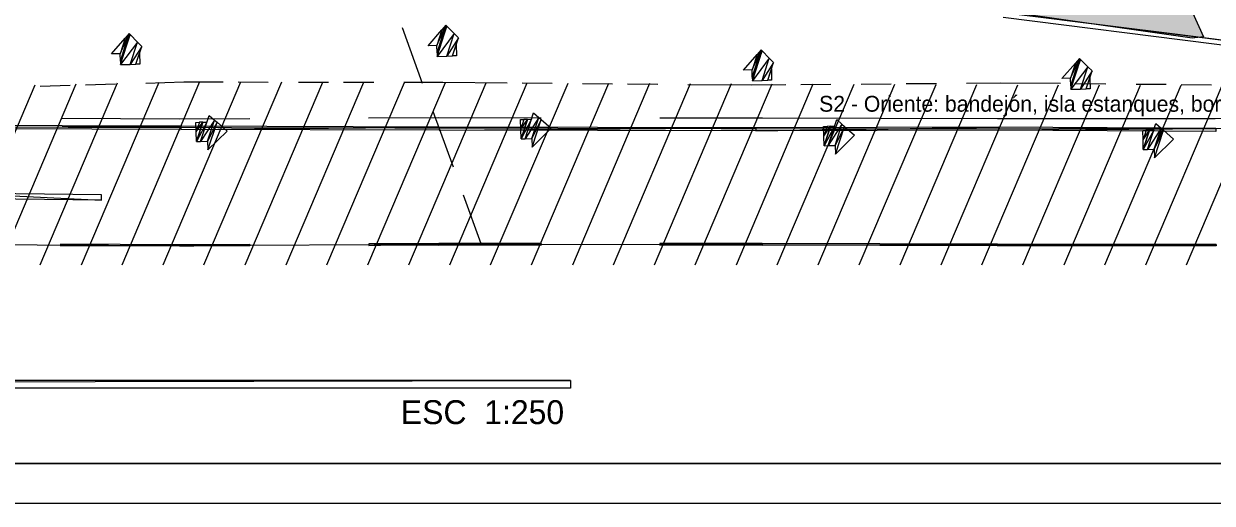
# Model space of a CAD drawing. Header units: metres. Extents: x 1 to 213, y 1 to 147.
# Drawn here: x 102.87 to 140.42, y 1.24 to 16.38 of the extents above; entities that cross this region are included whole.
import ezdxf

# ---------------------------------------------------------------- set-up
doc = ezdxf.new("R2010")
doc.units = ezdxf.units.M
for name, color, linetype, lineweight, plot in [('00-BASE-ARQUITECTURA', 8, 'Continuous', 0, False), ('00-BASE-TEXTO', 8, 'Continuous', 0, False), ('PJ-GRAVILLA', 42, 'Continuous', 0, False), ('PJ-LIMITE-JARDIN', 7, 'Continuous', 0, False), ('PJ-RIEGO-SECTORES', 5, 'Continuous', 0, False)]:
    doc.layers.add(name, color=color, linetype=linetype, lineweight=lineweight, plot=plot)

msp = doc.modelspace()

# ---------------------------------------------------------------- hatches: boundary and pattern name
at = {"layer": 'PJ-GRAVILLA'}
h = msp.add_hatch(dxfattribs=at)
h.set_pattern_fill('GRAVEL', scale=0.03)
h.paths.add_polyline_path([(110.243, 40.04), (114.3, 39.996), (114.52, 39.908), (129.91, 39.908), (129.954, 39.82), (129.646, 39.467), (129.646, 39.247), (129.954, 38.497), (140.141, 15.963), (139.788, 15.919), (134.541, 16.669), (130.748, 16.889), (127.705, 17.551), (127.441, 17.727), (125.986, 18.124), (123.737, 19.138), (121.973, 20.152), (120.077, 21.519), (118.445, 22.975), (116.813, 24.783), (114.961, 27.384), (114.344, 28.531), (113.374, 30.692), (110.904, 37.439), (111.125, 37.747), (111.522, 37.968), (111.522, 38.409), (111.345, 38.629), (111.169, 38.673), (110.772, 38.497), (110.508, 38.673), (110.023, 39.864), (110.243, 40.04)])

# ---------------------------------------------------------------- linework, layer by layer
at = {"layer": '00-BASE-ARQUITECTURA'}
for points in [[(1.266, 146.833), (1.266, 1.238), (208.615, 1.238), (208.615, 146.833)], [(207.366, 145.584), (2.515, 145.584), (2.515, 2.487), (207.366, 2.487)], [(207.366, 145.584), (207.366, 2.487), (2.515, 2.487), (2.515, 145.584)]]:
    msp.add_lwpolyline(points, close=True, dxfattribs=at)
for points in [[(151.55, 14.478), (139.157, 16.055), (133.812, 16.722)], [(153.815, 13.102), (153.815, 14.044), (133.812, 16.573)], [(153.963, 13.102), (153.963, 14.182), (133.833, 16.722)], [(114.826, 16.256), (115.461, 14.499)], [(116.074, 16.182), (115.916, 15.695), (115.641, 15.684), (116.074, 16.182)], [(116.201, 16.33), (116.074, 16.182), (115.916, 15.695), (116.201, 16.33)], [(116.201, 16.33), (115.926, 15.462), (115.916, 15.695), (116.201, 16.33)], [(116.233, 16.298), (115.926, 15.462), (116.201, 16.33), (116.233, 16.298)], [(116.466, 16.065), (115.926, 15.346), (116.233, 16.298), (116.466, 16.065)], [(115.926, 15.346), (116.233, 16.298), (115.926, 15.462), (115.926, 15.346)], [(106.073, 15.917), (105.914, 15.43), (105.639, 15.43), (106.073, 15.917)], [(106.2, 16.065), (106.073, 15.917), (105.914, 15.43), (106.2, 16.065)], [(106.2, 16.065), (105.925, 15.198), (105.914, 15.43), (106.2, 16.065)], [(106.232, 16.034), (105.925, 15.198), (106.2, 16.065), (106.232, 16.034)], [(106.465, 15.801), (105.925, 15.092), (106.232, 16.034), (106.465, 15.801)], [(105.925, 15.092), (106.232, 16.034), (105.925, 15.198), (105.925, 15.092)], [(106.232, 15.092), (106.465, 15.801), (105.925, 15.092), (106.232, 15.092)], [(106.602, 15.663), (106.232, 15.092), (106.465, 15.801), (106.602, 15.663)], [(116.233, 15.356), (116.466, 16.065), (115.926, 15.346), (116.233, 15.356)], [(116.604, 15.928), (116.233, 15.356), (116.466, 16.065), (116.604, 15.928)], [(116.413, 15.367), (116.604, 15.928), (116.233, 15.356), (116.413, 15.367)], [(106.412, 15.102), (106.602, 15.663), (106.232, 15.092), (106.412, 15.102)], [(106.539, 15.102), (106.412, 15.102), (106.528, 15.452), (106.539, 15.102)], [(116.54, 15.367), (116.413, 15.367), (116.529, 15.716), (116.54, 15.367)], [(126.044, 15.409), (125.885, 14.922), (125.61, 14.912), (126.044, 15.409)], [(126.203, 15.526), (125.885, 14.69), (126.171, 15.557), (126.203, 15.526)], [(126.171, 15.557), (126.044, 15.409), (125.885, 14.922), (126.171, 15.557)], [(126.171, 15.557), (125.885, 14.69), (125.885, 14.922), (126.171, 15.557)], [(125.896, 14.573), (126.203, 15.526), (125.885, 14.69), (125.896, 14.573)], [(126.425, 15.293), (125.896, 14.573), (126.203, 15.526), (126.425, 15.293)], [(126.203, 14.584), (126.425, 15.293), (125.896, 14.573), (126.203, 14.584)], [(126.562, 15.155), (126.203, 14.584), (126.425, 15.293), (126.562, 15.155)], [(126.383, 14.594), (126.562, 15.155), (126.203, 14.584), (126.383, 14.594)], [(136.098, 15.134), (135.939, 14.658), (135.664, 14.647), (136.098, 15.134)], [(136.225, 15.282), (136.098, 15.134), (135.939, 14.658), (136.225, 15.282)], [(136.225, 15.282), (135.95, 14.414), (135.939, 14.658), (136.225, 15.282)], [(136.257, 15.251), (135.95, 14.414), (136.225, 15.282), (136.257, 15.251)], [(136.49, 15.018), (135.95, 14.309), (136.257, 15.251), (136.49, 15.018)], [(135.95, 14.309), (136.257, 15.251), (135.95, 14.414), (135.95, 14.309)], [(126.499, 14.594), (126.383, 14.594), (126.499, 14.944), (126.499, 14.594)], [(136.257, 14.309), (136.49, 15.018), (135.95, 14.309), (136.257, 14.309)], [(136.627, 14.891), (136.257, 14.309), (136.49, 15.018), (136.627, 14.891)], [(136.437, 14.319), (136.627, 14.891), (136.257, 14.309), (136.437, 14.319)], [(136.564, 14.319), (136.437, 14.319), (136.553, 14.668), (136.564, 14.319)], [(103.216, 14.436), (100.792, 8.752)], [(104.517, 14.467), (102.083, 8.752)], [(105.819, 14.499), (103.374, 8.752)], [(103.385, 14.404), (104.338, 14.436)], [(107.131, 14.52), (104.676, 8.752)], [(104.814, 14.446), (105.766, 14.478)], [(108.423, 14.541), (105.967, 8.752)], [(106.719, 14.499), (107.925, 14.541), (109.164, 14.541)], [(109.714, 14.531), (107.259, 8.752)], [(111.016, 14.531), (108.55, 8.752)], [(109.64, 14.541), (110.592, 14.531)], [(112.307, 14.52), (109.851, 8.752)], [(113.598, 14.52), (111.143, 8.752)], [(111.545, 14.531), (112.497, 14.531)], [(114.889, 14.51), (112.434, 8.752)], [(112.974, 14.531), (113.926, 14.531)], [(116.18, 14.51), (113.725, 8.752)], [(114.879, 14.531), (116.106, 14.531), (118.138, 14.51)], [(117.471, 14.499), (115.027, 8.752)], [(118.763, 14.499), (116.318, 8.752)], [(120.054, 14.489), (117.609, 8.752)], [(118.614, 14.51), (119.567, 14.499)], [(121.345, 14.489), (118.9, 8.752)], [(122.636, 14.489), (120.202, 8.752)], [(120.519, 14.489), (121.472, 14.478)], [(123.927, 14.478), (121.493, 8.752)], [(121.948, 14.478), (122.901, 14.467)], [(125.218, 14.478), (122.784, 8.752)], [(123.853, 14.457), (125.875, 14.446), (126.944, 14.457)], [(126.51, 14.467), (124.075, 8.752)], [(127.801, 14.467), (125.377, 8.752)], [(129.092, 14.457), (126.668, 8.752)], [(127.42, 14.457), (128.372, 14.467)], [(130.383, 14.457), (127.959, 8.752)], [(131.685, 14.446), (129.251, 8.752)], [(129.325, 14.467), (130.277, 14.478)], [(132.976, 14.446), (130.552, 8.752)], [(130.753, 14.489), (131.706, 14.489)], [(134.267, 14.436), (131.844, 8.752)], [(132.658, 14.499), (133.738, 14.51), (135.632, 14.499)], [(135.558, 14.436), (133.135, 8.752)], [(136.849, 14.436), (134.426, 8.752)], [(138.141, 14.425), (135.728, 8.752)], [(136.109, 14.489), (137.061, 14.478)], [(139.432, 14.425), (137.019, 8.752)], [(138.014, 14.467), (138.966, 14.467)], [(140.723, 14.414), (138.31, 8.752)], [(139.442, 14.457), (140.395, 14.446)], [(142.014, 14.414), (139.601, 8.752)], [(115.789, 13.621), (116.434, 11.864)], [(119.144, 13.42), (118.71, 12.742), (118.974, 13.568), (119.144, 13.42)], [(96.569, 13.176), (96.569, 13.081), (107.83, 13.144), (96.569, 13.176)], [(96.569, 13.081), (107.83, 13.144), (107.83, 13.039), (96.569, 13.081)], [(104.052, 13.398), (107.798, 13.377), (110.01, 13.388)], [(107.83, 13.144), (107.83, 13.039), (115.99, 13.113), (107.83, 13.144)], [(108.423, 13.271), (108.317, 12.965), (108.306, 13.261), (108.423, 13.271)], [(108.529, 13.271), (108.423, 13.271), (108.317, 12.965), (108.529, 13.271)], [(108.529, 13.271), (108.327, 12.658), (108.317, 12.965), (108.529, 13.271)], [(108.454, 12.658), (108.656, 13.271), (108.327, 12.658), (108.454, 12.658)], [(108.656, 13.271), (108.327, 12.658), (108.529, 13.271), (108.656, 13.271)], [(108.899, 13.335), (108.454, 12.658), (108.73, 13.483), (108.899, 13.335)], [(108.677, 12.668), (108.899, 13.335), (108.454, 12.658), (108.677, 12.668)], [(108.973, 13.271), (108.677, 12.668), (108.899, 13.335), (108.973, 13.271)], [(108.687, 12.393), (108.973, 13.271), (108.677, 12.668), (108.687, 12.393)], [(109.291, 12.986), (108.687, 12.393), (108.973, 13.271), (109.291, 12.986)], [(113.757, 13.409), (115.969, 13.42), (119.218, 13.409)], [(118.667, 13.356), (118.572, 13.049), (118.562, 13.356), (118.667, 13.356)], [(118.784, 13.356), (118.667, 13.356), (118.572, 13.049), (118.784, 13.356)], [(118.784, 13.356), (118.583, 12.742), (118.572, 13.049), (118.784, 13.356)], [(118.71, 12.742), (118.911, 13.367), (118.583, 12.742), (118.71, 12.742)], [(118.911, 13.367), (118.583, 12.742), (118.784, 13.356), (118.911, 13.367)], [(118.921, 12.753), (119.144, 13.42), (118.71, 12.742), (118.921, 12.753)], [(119.218, 13.356), (118.921, 12.753), (119.144, 13.42), (119.218, 13.356)], [(118.932, 12.478), (119.218, 13.356), (118.921, 12.753), (118.932, 12.478)], [(119.535, 13.081), (118.932, 12.478), (119.218, 13.356), (119.535, 13.081)], [(122.964, 13.409), (126.213, 13.409), (133.632, 13.388), (140.511, 13.388), (146.597, 13.473), (149.041, 13.441)], [(128.362, 13.144), (128.256, 13.134), (128.15, 12.827), (128.362, 13.144)], [(128.362, 13.144), (128.161, 12.52), (128.15, 12.827), (128.362, 13.144)], [(128.288, 12.531), (128.489, 13.144), (128.161, 12.52), (128.288, 12.531)], [(128.489, 13.144), (128.161, 12.52), (128.362, 13.144), (128.489, 13.144)], [(128.721, 13.208), (128.288, 12.531), (128.563, 13.356), (128.721, 13.208)], [(128.51, 12.531), (128.721, 13.208), (128.288, 12.531), (128.51, 12.531)], [(128.806, 13.134), (128.51, 12.531), (128.721, 13.208), (128.806, 13.134)], [(138.807, 13.081), (138.373, 12.404), (138.638, 13.229), (138.807, 13.081)], [(39.811, 13.123), (74.789, 13.134), (99.099, 13.123), (130.066, 13.06), (152.1, 13.102)], [(107.83, 13.039), (115.99, 13.113), (115.99, 13.017), (107.83, 13.039)], [(115.99, 13.113), (115.99, 13.017), (126.002, 13.092), (115.99, 13.113)], [(115.99, 13.017), (126.002, 13.092), (126.002, 12.996), (115.99, 13.017)], [(126.002, 13.092), (126.002, 12.996), (133.664, 13.113), (126.002, 13.092)], [(126.002, 12.996), (133.664, 13.113), (133.664, 13.017), (126.002, 12.996)], [(128.256, 13.134), (128.15, 12.827), (128.139, 13.134), (128.256, 13.134)], [(128.52, 12.255), (128.806, 13.134), (128.51, 12.531), (128.52, 12.255)], [(129.113, 12.859), (128.52, 12.255), (128.806, 13.134), (129.113, 12.859)], [(133.664, 13.113), (133.664, 13.017), (140.532, 13.07), (133.664, 13.113)], [(133.664, 13.017), (140.532, 13.07), (140.532, 12.975), (133.664, 13.017)], [(138.331, 13.017), (138.236, 12.711), (138.225, 13.007), (138.331, 13.017)], [(138.373, 12.404), (138.575, 13.017), (138.236, 12.404), (138.373, 12.404)], [(138.575, 13.017), (138.236, 12.404), (138.437, 13.017), (138.575, 13.017)], [(138.437, 13.017), (138.331, 13.017), (138.236, 12.711), (138.437, 13.017)], [(138.437, 13.017), (138.236, 12.404), (138.236, 12.711), (138.437, 13.017)], [(138.585, 12.414), (138.807, 13.081), (138.373, 12.404), (138.585, 12.414)], [(138.881, 13.017), (138.585, 12.414), (138.807, 13.081), (138.881, 13.017)], [(138.596, 12.139), (138.881, 13.017), (138.585, 12.414), (138.596, 12.139)], [(139.199, 12.732), (138.596, 12.139), (138.881, 13.017), (139.199, 12.732)], [(105.322, 10.975), (100.803, 11.028), (105.322, 10.806), (105.322, 10.975)], [(100.803, 11.028), (105.322, 10.806), (100.803, 10.858), (100.803, 11.028)], [(116.752, 10.975), (117.313, 9.44)], [(2.526, 9.44), (8.516, 9.43), (15.935, 9.451), (23.957, 9.409), (31.535, 9.398), (38.012, 9.493), (43.409, 9.43), (49.537, 9.409), (56.384, 9.419), (63.475, 9.409), (70.651, 9.398), (76.694, 9.387), (83.859, 9.409), (91.659, 9.493), (96.516, 9.43), (107.798, 9.377), (115.979, 9.419), (126.203, 9.409), (133.632, 9.387), (140.543, 9.387)], [(104.031, 9.419), (104.031, 9.366), (107.798, 9.398), (104.031, 9.419)], [(104.031, 9.366), (107.798, 9.398), (107.798, 9.356), (104.031, 9.366)], [(107.798, 9.398), (107.798, 9.356), (110.01, 9.409), (107.798, 9.398)], [(107.798, 9.356), (110.01, 9.409), (110.01, 9.366), (107.798, 9.356)], [(113.767, 9.43), (113.767, 9.377), (115.979, 9.44), (113.767, 9.43)], [(113.767, 9.377), (115.979, 9.44), (115.979, 9.387), (113.767, 9.377)], [(115.979, 9.44), (115.979, 9.387), (119.218, 9.44), (115.979, 9.44)], [(115.979, 9.387), (119.218, 9.44), (119.218, 9.387), (115.979, 9.387)], [(122.964, 9.44), (122.964, 9.387), (126.203, 9.44), (122.964, 9.44)], [(122.964, 9.387), (126.203, 9.44), (126.203, 9.387), (122.964, 9.387)], [(126.203, 9.44), (126.203, 9.387), (133.632, 9.419), (126.203, 9.44)], [(126.203, 9.387), (133.632, 9.419), (133.632, 9.366), (126.203, 9.387)], [(133.632, 9.419), (133.632, 9.366), (140.543, 9.409), (133.632, 9.419)], [(133.632, 9.366), (140.543, 9.409), (140.543, 9.366), (133.632, 9.366)], [(5.013, 5.112), (5.013, 4.868), (120.138, 5.112), (5.013, 5.112)], [(5.013, 4.868), (120.138, 5.112), (120.138, 4.868), (5.013, 4.868)]]:
    msp.add_lwpolyline(points, dxfattribs=at)
at = {"layer": 'PJ-LIMITE-JARDIN'}
msp.add_lwpolyline([(129.954, 38.497), (140.141, 15.963), (139.788, 15.919), (134.541, 16.669)], dxfattribs=at)
at = {"layer": 'PJ-RIEGO-SECTORES'}
msp.add_lwpolyline([(129.954, 38.497), (140.141, 15.963), (139.788, 15.919), (134.541, 16.669)], dxfattribs=at)

# ---------------------------------------------------------------- texts
at = {"layer": '00-BASE-TEXTO'}
msp.add_text('ESC  1:250', height=0.7544, dxfattribs=at).set_placement((114.783, 3.736))
at = {"layer": 'PJ-RIEGO-SECTORES'}
msp.add_text('S2 - Oriente: bandejón, isla estanques, borde y mediana', height=0.5, dxfattribs=at).set_placement((128, 13.6))

doc.saveas('drawing.dxf')
